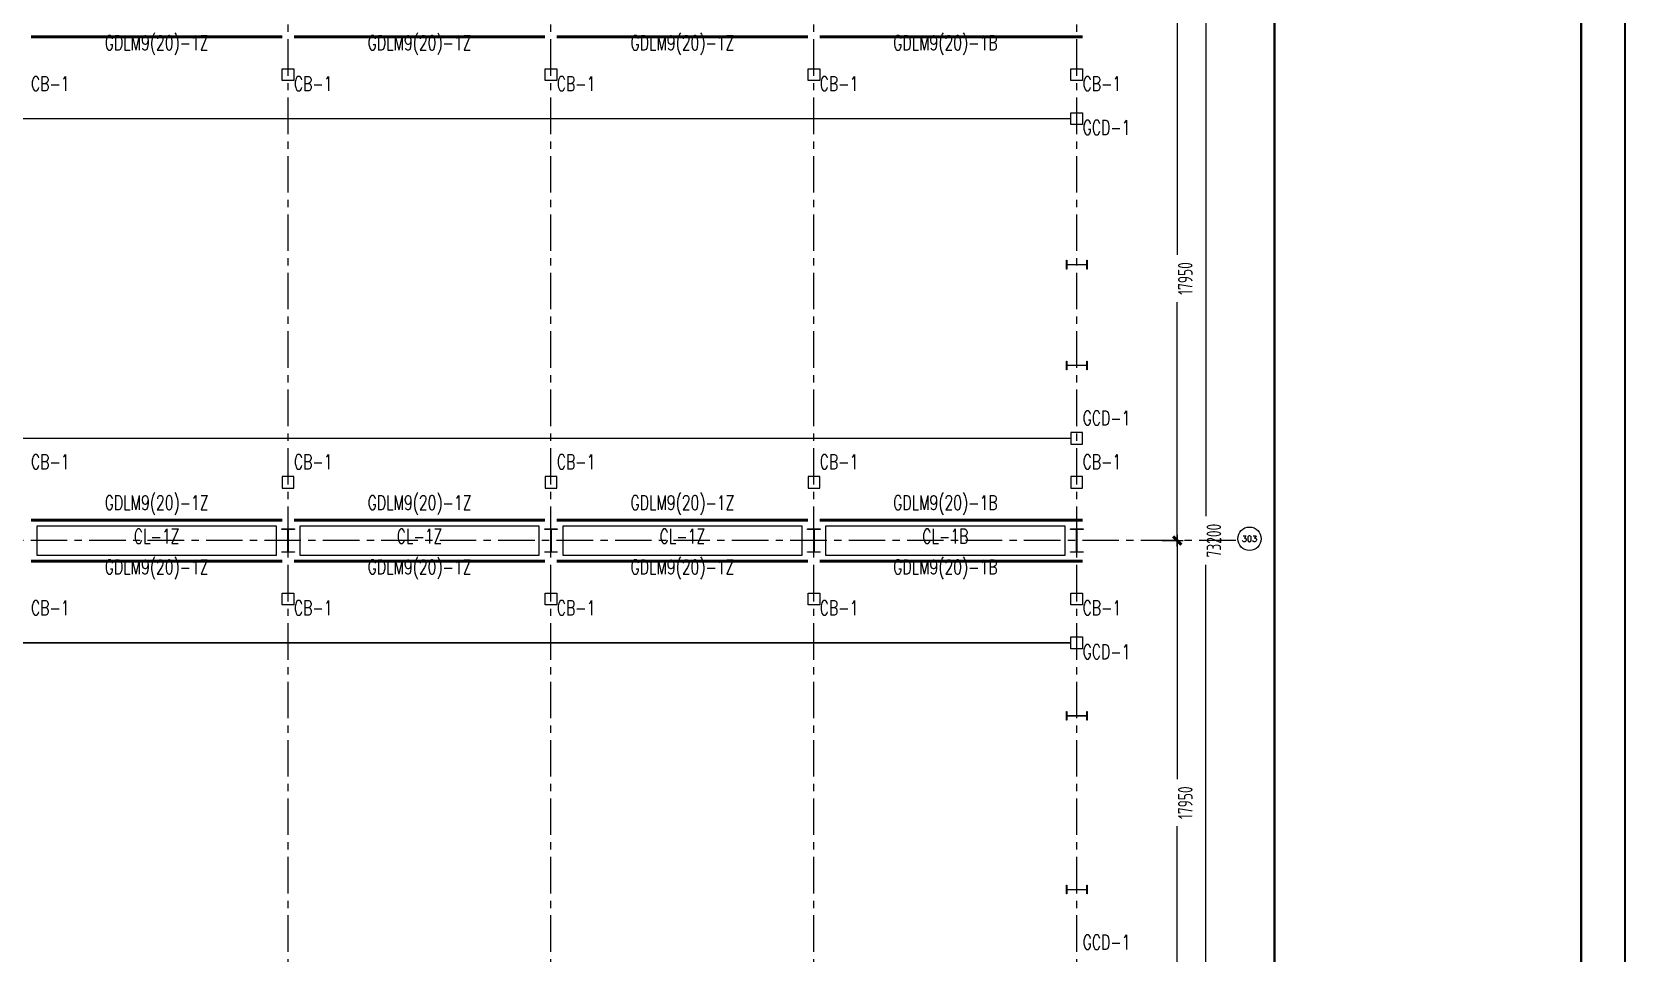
# Model space of a CAD drawing. Extents: x -1201378 to 2367219, y -619313 to 244905.
# Drawn here: x 1380472 to 1435046, y -233473 to -201927 of the extents above; entities that cross this region are included whole.
import ezdxf
from ezdxf.enums import TextEntityAlignment as Align

# ---------------------------------------------------------------- set-up
doc = ezdxf.new("R2010")
doc.units = 0
doc.header["$LTSCALE"] = 1000
doc.linetypes.add('CENTER', pattern=[2, 1.25, -0.25, 0.25, -0.25])
doc.layers.get('0').update_dxf_attribs({"linetype": 'CONTINUOUS'})
doc.layers.get('Defpoints').update_dxf_attribs({"linetype": 'CONTINUOUS'})
doc.layers.add('0-cxFrame', color=155, linetype='CONTINUOUS')
doc.layers.add('A-WINDOW', color=140, linetype='CONTINUOUS')
for name, color, linetype, lineweight in [('0-cxText', 131, 'CONTINUOUS', 25), ('S-axis', 111, 'CONTINUOUS', 0), ('S-col', 2, 'CONTINUOUS', 0), ('S-dote', 5, 'CENTER', 0), ('THIN', 7, 'CONTINUOUS', 0), ('吊车梁', 4, 'CONTINUOUS', 0)]:
    doc.layers.add(name, color=color, linetype=linetype, lineweight=lineweight)
doc.styles.add('_TCH_AXIS', font='COMPLEX', dxfattribs={"bigfont": 'GBCBIG'})
doc.styles.add('cx_tuming', font='simhei.ttf')
doc.styles.add('cx_tuqian1', font='')
doc.styles.add('TSSD_Dimension', font='tssdeng.shx', dxfattribs={"width": 0.7, "bigfont": 'hztxt.shx'})
doc.styles.add('TSSD_Rein', font='tj-romans1.shx', dxfattribs={"width": 0.7, "bigfont": 'tj-hztxt.shx'})
doc.styles.add('黑体', font='simhei.ttf', dxfattribs={"width": 0.8})
doc.styles.get('cx_tuqian1').set_extended_font_data('SimSun')
doc.dimstyles.new('TSSD_200_200', dxfattribs={"dimtxt": 500, "dimasz": 200, "dimexe": 200, "dimexo": 500, "dimgap": 200, "dimtad": 1, "dimdec": 0, "dimzin": 0, "dimdsep": 46, "dimtxsty": 'TSSD_Dimension', "dimblk": 'ARCHTICK', "dimcen": 0, "dimdle": 200, "dimclrt": 7, "dimadec": 0, "dimazin": 0, "dimtfac": 1, "dimtdec": 0, "dimtix": 1, "dimtmove": 2, "dimatfit": 3, "dimfxl": 1, "dimtolj": 1, "dimtzin": 0, "dimarcsym": 0})

# ---------------------------------------------------------------- blocks, each defined once
blk = doc.blocks.new('w42343243')
at = {"layer": 'S-col'}
blk.add_lwpolyline([(-165069, 621020), (-164639, 621020), (-164639, 621002), (-164848, 621002), (-164848, 620238), (-164639, 620238), (-164639, 620220), (-165069, 620220), (-165069, 620238), (-164860, 620238), (-164860, 621002), (-165069, 621002)], close=True, dxfattribs=at)
blk = doc.blocks.new('42343')
at = {"layer": 'A-WINDOW'}
for p in [(9000, -35800), (18000, -35800), (27000, -35800), (36000, -35800)]:
    blk.add_blockref('w42343243', p, dxfattribs=at)
blk = doc.blocks.new('_ArchTick')
at = {"color": 0, "linetype": 'ByBlock', "const_width": 0.5}
blk.add_lwpolyline([(-0.71, -0.71), (0.71, 0.71)], dxfattribs=at)
blk = doc.blocks.new('*D511')
at = {"layer": 'Defpoints', "color": 0, "transparency": 16777216}
for p in [(-81336, -301398), (-81336, -319348), (-80320, -319348)]:
    blk.add_point(p, dxfattribs=at)
at = {"layer": 'S-axis', "color": 0, "lineweight": -2, "transparency": 16777216}
for p, q in [((-80320, -301198), (-80320, -309567)), ((-80836, -301398), (-80120, -301398)), ((-80320, -319548), (-80320, -311179)), ((-80836, -319348), (-80120, -319348))]:
    blk.add_line(p, q, dxfattribs=at)
at = {"layer": 'S-axis', "color": 0, "lineweight": -2, "transparency": 16777216, "xscale": 200, "yscale": 200, "zscale": 200}
for p, rotation in [((-80320, -301398), 90), ((-80320, -319348), 270)]:
    blk.add_blockref('_ArchTick', p, dxfattribs=dict(at, rotation=rotation))
at = {"layer": 'S-axis', "color": 7, "transparency": 16777216, "insert": (-80045, -310373), "char_height": 500, "attachment_point": 5, "rotation": 90, "style": 'TSSD_Dimension'}
blk.add_mtext('\\A1;17950', dxfattribs=at)
blk = doc.blocks.new('*D512')
at = {"layer": 'Defpoints', "color": 0, "transparency": 16777216}
for p in [(-81336, -319348), (-81336, -337298), (-80320, -337298)]:
    blk.add_point(p, dxfattribs=at)
at = {"layer": 'S-axis', "color": 0, "lineweight": -2, "transparency": 16777216}
for p, q in [((-80320, -319148), (-80320, -327517)), ((-80836, -319348), (-80120, -319348)), ((-80320, -337498), (-80320, -329129)), ((-80836, -337298), (-80120, -337298))]:
    blk.add_line(p, q, dxfattribs=at)
at = {"layer": 'S-axis', "color": 0, "lineweight": -2, "transparency": 16777216, "xscale": 200, "yscale": 200, "zscale": 200}
for p, rotation in [((-80320, -319348), 90), ((-80320, -337298), 270)]:
    blk.add_blockref('_ArchTick', p, dxfattribs=dict(at, rotation=rotation))
at = {"layer": 'S-axis', "color": 7, "transparency": 16777216, "insert": (-80045, -328323), "char_height": 500, "attachment_point": 5, "rotation": 90, "style": 'TSSD_Dimension'}
blk.add_mtext('\\A1;17950', dxfattribs=at)
blk = doc.blocks.new('*D457')
at = {"layer": 'Defpoints', "color": 0, "transparency": 16777216}
for p in [(-81236, -282748), (-81236, -355948), (-79341, -355948)]:
    blk.add_point(p, dxfattribs=at)
at = {"layer": 'S-axis', "color": 0, "lineweight": -2, "transparency": 16777216}
for p, q in [((-79341, -282548), (-79341, -318516)), ((-80736, -282748), (-79141, -282748)), ((-79341, -356148), (-79341, -320181)), ((-80736, -355948), (-79141, -355948))]:
    blk.add_line(p, q, dxfattribs=at)
at = {"layer": 'S-axis', "color": 0, "lineweight": -2, "transparency": 16777216, "xscale": 200, "yscale": 200, "zscale": 200}
for p, rotation in [((-79341, -282748), 90), ((-79341, -355948), 270)]:
    blk.add_blockref('_ArchTick', p, dxfattribs=dict(at, rotation=rotation))
at = {"layer": 'S-axis', "color": 7, "transparency": 16777216, "insert": (-79066, -319348), "char_height": 500, "attachment_point": 5, "rotation": 90, "style": 'TSSD_Dimension'}
blk.add_mtext('\\A1;73200', dxfattribs=at)
blk = doc.blocks.new('zjcx_T0(Dragon)')
at = {"layer": '0-cxFrame', "const_width": 50}
blk.add_lwpolyline([(0, 82100), (-7000, 82100), (-7000, 0), (0, 0)], close=True, dxfattribs=at)
blk = doc.blocks.new('TK22.A0 L(Dragon)')
at = {"layer": '0-cxFrame', "color": 7, "const_width": 0.5}
blk.add_lwpolyline([(0, 0), (-1486, 0), (-1486, 841), (0, 841)], close=True, dxfattribs=at)
at = {"layer": '0-cxFrame', "const_width": 0.5}
for points in [[(-80, 10), (-1466, 10), (-1466, 831), (-80, 831)], [(-10, 10), (-80, 10), (-80, 831), (-10, 831)]]:
    blk.add_lwpolyline(points, close=True, dxfattribs=at)
at = {"layer": '0-cxFrame', "xscale": 0.009999999999999998, "yscale": 0.009999999999999998, "zscale": 0.009999999999999998}
blk.add_blockref('zjcx_T0(Dragon)', (-10, 10), dxfattribs=at)
at = {"style": '黑体', "flags": 4}
blk.add_attdef('图幅', text='', height=3.3, dxfattribs=at).set_placement((-40, 3), align=Align.RIGHT)
at = {"layer": '0-cxText', "flags": 4}
for tag, height, style, p in [('建设单位', 3.5, 'cx_tuming', (-45, 240)), ('项目名称', 3.5, 'cx_tuming', (-45, 210)), ('子项名称', 3.5, 'cx_tuming', (-45, 180)), ('工程编号', 3.3, 'cx_tuqian1', (-35, 165)), ('图名1', 3.5, 'cx_tuming', (-45, 87)), ('图名2', 3.5, 'cx_tuming', (-45, 79)), ('图名3', 3.5, 'cx_tuming', (-45, 71)), ('出图日期', 3.3, 'cx_tuqian1', (-39, 60)), ('专业', 3.3, 'cx_tuqian1', (-55, 52)), ('图号', 3.3, 'cx_tuqian1', (-55, 44)), ('版次', 3.3, 'cx_tuqian1', (-20, 44))]:
    blk.add_attdef(tag, text='', height=height, dxfattribs=dict(at, style=style)).set_placement(p, align=Align.MIDDLE)
at = {"layer": 'Defpoints', "color": 6, "flags": 4}
for tag, height, style, p in [('tufu', 3.3, '黑体', (-12, 12)), ('dwfname', 4, 'cx_tuqian1', (-80, 3))]:
    blk.add_attdef(tag, text='', height=height, dxfattribs=dict(at, style=style)).set_placement(p, align=Align.RIGHT)
blk = doc.blocks.new('nt66')
at = {"layer": 'S-col'}
blk.add_lwpolyline([(-195790, 766820), (-195490, 766820), (-195490, 766808), (-195636, 766808), (-195636, 766132), (-195490, 766132), (-195490, 766120), (-195790, 766120), (-195790, 766132), (-195644, 766132), (-195644, 766808), (-195790, 766808)], close=True, dxfattribs=at)
blk = doc.blocks.new('3#轴网')
at = {"layer": 'S-axis'}
blk.add_circle((-77846.7, -319283.9), 400, dxfattribs=at)
at = {"layer": 'S-dote'}
for p, q in [((-110758.5, -363428.2), (-110758.5, -277944.2)), ((-101758.5, -363428.2), (-101758.5, -277944.2)), ((-92758.5, -363428.2), (-92758.5, -277944.2)), ((-83758.5, -363428.2), (-83758.5, -277944.2)), ((-78316.2, -319348.2), (-273210.6, -319348.2))]:
    blk.add_line(p, q, dxfattribs=at)
at = {"layer": 'S-axis', "style": '_TCH_AXIS'}
blk.add_text('303', height=206.28, dxfattribs=at).set_placement((-78107, -319387), (-77586.4, -319387), align=Align.FIT)
at = {"layer": 'S-axis'}
for base, p1, p2, picture, middle in [((-79340.7, -355948.2), (-81236.2, -282748.2), (-81236.2, -355948.2), '*D457', (-79065.7, -319348.2)), ((-80320.4, -319348.2), (-81336.2, -301398.2), (-81336.2, -319348.2), '*D511', (-80045.4, -310373.2)), ((-80320.4, -337298.2), (-81336.2, -319348.2), (-81336.2, -337298.2), '*D512', (-80045.4, -328323.2))]:
    dim = blk.add_linear_dim(base=base, p1=p1, p2=p2, angle=270, dimstyle='TSSD_200_200', dxfattribs=at)
    dim.commit()
    dim.dimension.update_dxf_attribs({"geometry": picture, "text_midpoint": middle, "dimtype": 161})

msp = doc.modelspace()

# ---------------------------------------------------------------- linework, layer by layer
at = {"layer": '吊车梁', "const_width": 100}
for points in [[(1389041.5, -202098.2), (1380441.5, -202098.2)], [(1398041.5, -202098.2), (1389441.5, -202098.2)], [(1407041.5, -202098.2), (1398441.5, -202098.2)], [(1416441.5, -202098.2), (1407441.5, -202098.2)], [(1389041.5, -218648.2), (1380441.5, -218648.2)], [(1398041.5, -218648.2), (1389441.5, -218648.2)], [(1407041.5, -218648.2), (1398441.5, -218648.2)], [(1416441.5, -218648.2), (1407441.5, -218648.2)], [(1389041.5, -220048.2), (1380441.5, -220048.2)], [(1398041.5, -220048.2), (1389441.5, -220048.2)], [(1407041.5, -220048.2), (1398441.5, -220048.2)], [(1416441.5, -220048.2), (1407441.5, -220048.2)]]:
    msp.add_lwpolyline(points, dxfattribs=at)
at = {"layer": '吊车梁'}
for points in [[(1389041.5, -203198.2), (1389441.5, -203198.2), (1389441.5, -203598.2), (1389041.5, -203598.2)], [(1398041.5, -203198.2), (1398441.5, -203198.2), (1398441.5, -203598.2), (1398041.5, -203598.2)], [(1407041.5, -203198.2), (1407441.5, -203198.2), (1407441.5, -203598.2), (1407041.5, -203598.2)], [(1416041.5, -203198.2), (1416441.5, -203198.2), (1416441.5, -203598.2), (1416041.5, -203598.2)], [(1416041.5, -204698.2), (1416441.5, -204698.2), (1416441.5, -205098.2), (1416041.5, -205098.2)], [(1416041.5, -216048.2), (1416441.5, -216048.2), (1416441.5, -215648.2), (1416041.5, -215648.2)], [(1389041.5, -217548.2), (1389441.5, -217548.2), (1389441.5, -217148.2), (1389041.5, -217148.2)], [(1398041.5, -217548.2), (1398441.5, -217548.2), (1398441.5, -217148.2), (1398041.5, -217148.2)], [(1407041.5, -217548.2), (1407441.5, -217548.2), (1407441.5, -217148.2), (1407041.5, -217148.2)], [(1416041.5, -217548.2), (1416441.5, -217548.2), (1416441.5, -217148.2), (1416041.5, -217148.2)], [(1388841.5, -218848.2), (1380641.5, -218848.2), (1380641.5, -219848.2), (1388841.5, -219848.2)], [(1397841.5, -218848.2), (1389641.5, -218848.2), (1389641.5, -219848.2), (1397841.5, -219848.2)], [(1406841.5, -218848.2), (1398641.5, -218848.2), (1398641.5, -219848.2), (1406841.5, -219848.2)], [(1415841.5, -218848.2), (1407641.5, -218848.2), (1407641.5, -219848.2), (1415841.5, -219848.2)], [(1389041.5, -221148.2), (1389441.5, -221148.2), (1389441.5, -221548.2), (1389041.5, -221548.2)], [(1398041.5, -221148.2), (1398441.5, -221148.2), (1398441.5, -221548.2), (1398041.5, -221548.2)], [(1407041.5, -221148.2), (1407441.5, -221148.2), (1407441.5, -221548.2), (1407041.5, -221548.2)], [(1416041.5, -221148.2), (1416441.5, -221148.2), (1416441.5, -221548.2), (1416041.5, -221548.2)], [(1416041.5, -222648.2), (1416441.5, -222648.2), (1416441.5, -223048.2), (1416041.5, -223048.2)]]:
    msp.add_lwpolyline(points, close=True, dxfattribs=at)
at = {"layer": '吊车梁', "color": 6, "const_width": 50}
for points in [[(1250441.5, -204898.2), (1416041.5, -204898.2)], [(1250441.5, -215848.2), (1416041.5, -215848.2)], [(1241441.5, -222848.2), (1416041.5, -222848.2)]]:
    msp.add_lwpolyline(points, dxfattribs=at)

# ---------------------------------------------------------------- block references
at = {"layer": '0-cxFrame', "xscale": 150, "yscale": 150, "zscale": 150}
msp.add_blockref('TK22.A0 L(Dragon)', (1435008.3, -296102.2), dxfattribs=at)
at = {"layer": 'S-axis'}
msp.add_blockref('3#轴网', (1500000, 100000), dxfattribs=at)
at = {"layer": 'S-col'}
msp.add_blockref('42343', (1545095.7, -804168.2), dxfattribs=at)
at = {"layer": 'S-col', "rotation": 90}
for p in [(2182711.7, -14258.2), (2182711.7, -17708.2), (2182711.7, -29708.2), (2182711.7, -35658.2)]:
    msp.add_blockref('nt66', p, dxfattribs=at)

# ---------------------------------------------------------------- texts
at = {"layer": 'THIN', "style": 'TSSD_Rein', "width": 0.7}
for s, p in [('GDLM9(20)-1Z', (1384741.5, -202702)), ('GDLM9(20)-1Z', (1393741.5, -202702)), ('GDLM9(20)-1Z', (1402741.5, -202702)), ('GDLM9(20)-1B', (1411741.5, -202702)), ('GDLM9(20)-1Z', (1384741.5, -218448.2)), ('GDLM9(20)-1Z', (1393741.5, -218448.2)), ('GDLM9(20)-1Z', (1402741.5, -218448.2)), ('GDLM9(20)-1B', (1411741.5, -218448.2)), ('CL-1Z', (1384741.5, -219600.1)), ('CL-1Z', (1393741.5, -219600.1)), ('CL-1Z', (1402741.5, -219600.1)), ('CL-1B', (1411741.5, -219600.1)), ('GDLM9(20)-1Z', (1384741.5, -220652)), ('GDLM9(20)-1Z', (1393741.5, -220652)), ('GDLM9(20)-1Z', (1402741.5, -220652)), ('GDLM9(20)-1B', (1411741.5, -220652))]:
    msp.add_text(s, height=500, dxfattribs=at).set_placement(p, align=Align.BOTTOM_CENTER)
for s, p in [('CB-1', (1380441.5, -204102)), ('CB-1', (1389441.5, -204102)), ('CB-1', (1398441.5, -204102)), ('CB-1', (1407441.5, -204102)), ('CB-1', (1416441.5, -204102)), ('GCD-1', (1416441.5, -205602)), ('GCD-1', (1416441.5, -215548.2)), ('CB-1', (1380441.5, -217048.2)), ('CB-1', (1389441.5, -217048.2)), ('CB-1', (1398441.5, -217048.2)), ('CB-1', (1407441.5, -217048.2)), ('CB-1', (1416441.5, -217048.2)), ('CB-1', (1380441.5, -222052)), ('CB-1', (1389441.5, -222052)), ('CB-1', (1398441.5, -222052)), ('CB-1', (1407441.5, -222052)), ('CB-1', (1416441.5, -222052)), ('GCD-1', (1416441.5, -223552)), ('GCD-1', (1416441.5, -233498.2))]:
    msp.add_text(s, height=500, dxfattribs=at).set_placement(p, align=Align.BOTTOM_LEFT)

doc.saveas('drawing.dxf')
